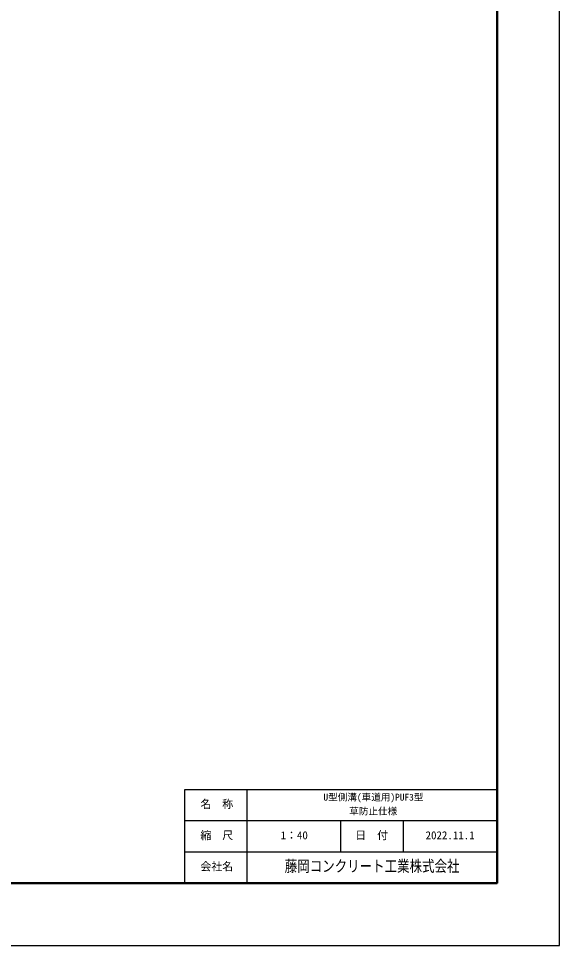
# Model space of a CAD drawing. Units: millimetres, scale not verified. Extents: x -33600 to 33600, y -11880 to 11880.
# Drawn here: x 26670 to 33600, y -11880 to 0 of the extents above; entities that cross this region are included whole.
import ezdxf
from ezdxf.enums import TextEntityAlignment as Align

# ---------------------------------------------------------------- set-up
doc = ezdxf.new("R2010")
doc.units = ezdxf.units.MM
doc.header["$LTSCALE"] = 40
for name, color, linetype, lineweight in [('0-1_Defpoints', 5, 'Continuous', 25), ('0-7_WAKU', 3, 'Continuous', 25), ('0-8_WAKU-LINE', 7, 'Continuous', 25)]:
    doc.layers.add(name, color=color, linetype=linetype, lineweight=lineweight)
doc.layers.add('0-9_WAKU-TXT', color=7, linetype='Continuous')
doc.styles.add('ＭＳ ゴシック', font='')
doc.styles.get('ＭＳ ゴシック').set_extended_font_data('MS Gothic')

msp = doc.modelspace()

# ---------------------------------------------------------------- linework, layer by layer
at = {"layer": '0-1_Defpoints'}
msp.add_lwpolyline([(0, -11880), (33600, -11880), (33600, 11880), (0, 11880)], close=True, dxfattribs=at)
at = {"layer": '0-7_WAKU'}
for p, q in [((28800, -9880), (32800, -9880)), ((28800, -11080), (28800, -9880))]:
    msp.add_line(p, q, dxfattribs=at)
at = {"layer": '0-7_WAKU', "lineweight": 50}
msp.add_lwpolyline([(800, -11080), (32800, -11080), (32800, 11080), (800, 11080)], close=True, dxfattribs=at)
at = {"layer": '0-8_WAKU-LINE'}
for p, q in [((29600, -11080), (29600, -9880)), ((28800, -10280), (32800, -10280)), ((30800, -10680), (30800, -10280)), ((31600, -10680), (31600, -10280)), ((28800, -10680), (32800, -10680))]:
    msp.add_line(p, q, dxfattribs=at)

# ---------------------------------------------------------------- texts
at = {"layer": '0-9_WAKU-TXT', "style": 'ＭＳ ゴシック'}
for s, height, p in [('U型側溝(車道用)PUF3型', 87.98, (30576, -10050)), ('名\u3000称', 102.6, (28999.81, -10150)), ('草防止仕様', 87.98, (30906, -10230)), ('縮\u3000尺', 102.6, (28999.81, -10550)), ('1：40', 102.6, (30026.99, -10550)), ('日\u3000付', 102.6, (30983.78, -10550)), ('2022.11.1', 102.6, (31885, -10550)), ('会社名', 102.6, (28999.81, -10950))]:
    msp.add_text(s, height=height, dxfattribs=at).set_placement(p, align=Align.BOTTOM_LEFT)
at = {"layer": '0-9_WAKU-TXT', "style": 'ＭＳ ゴシック', "width": 0.8}
msp.add_text('藤岡コンクリート工業株式会社', height=146.6, dxfattribs=at).set_placement((30080, -10980), align=Align.BOTTOM_LEFT)

doc.saveas('drawing.dxf')
